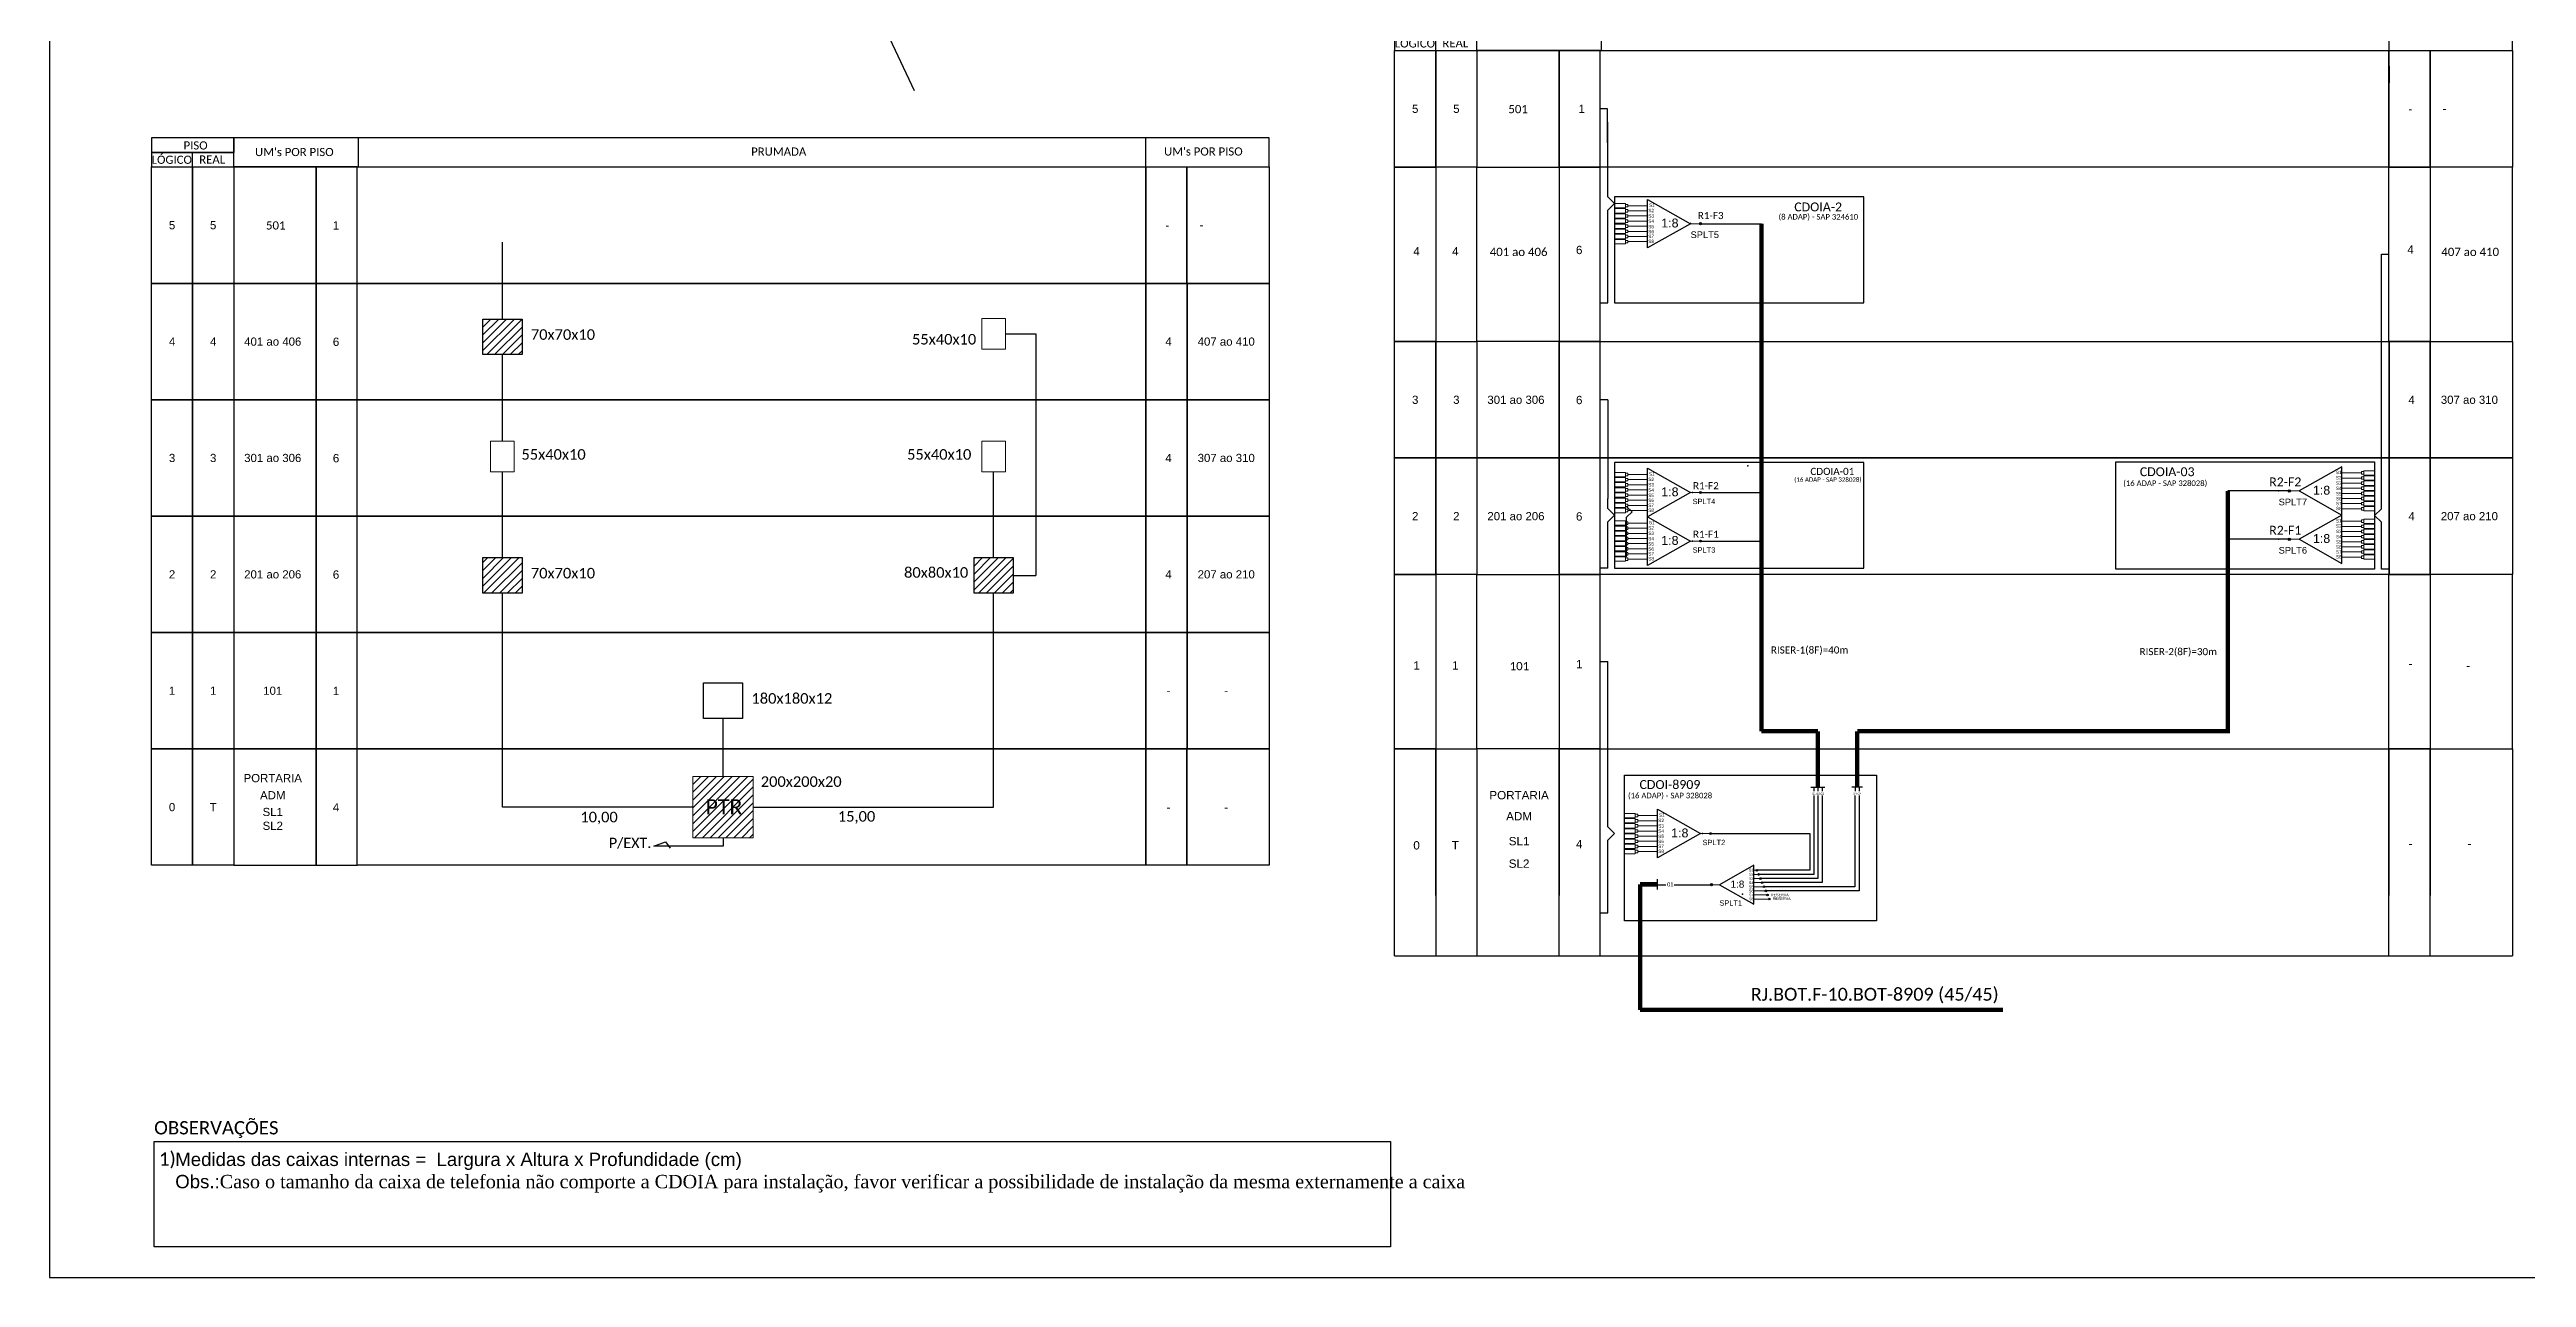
# Model space of a CAD drawing. Header units: millimetres. Extents: x 257760 to 258601, y 277291 to 277885.
# Drawn here: x 257760 to 258318, y 277291 to 277567 of the extents above; entities that cross this region are included whole.
import ezdxf
from ezdxf.enums import TextEntityAlignment as Align

# ---------------------------------------------------------------- set-up
doc = ezdxf.new("R2010")
doc.units = ezdxf.units.MM
doc.header["$LTSCALE"] = 0.1
doc.header["$MEASUREMENT"] = 0
doc.layers.add('Quadra', color=98, linetype='Continuous')
doc.styles.add('ARIAL', font='arial.ttf')
doc.styles.add('WMF-Calibri0', font='calibri.ttf')

# ---------------------------------------------------------------- blocks, each defined once
blk = doc.blocks.new('A$C64B91533')
at = {"color": 0}
for points in [[(0, 4.11), (23.15, 4.11), (23.15, 8.22), (0, 8.22)], [(0, 0), (23.15, 0), (23.15, 4.11), (0, 4.11)]]:
    blk.add_lwpolyline(points, close=True, dxfattribs=at)
for points in [[(23.15, 0), (314.47, 0), (314.47, 8.22), (23.15, 8.22), (23.15, 8.22), (23.15, 4.11)], [(58.2, 0), (58.2, 8.22)], [(279.76, 0), (279.76, 8.22)], [(11.57, 0), (11.57, 4.11)]]:
    blk.add_lwpolyline(points)
at = {"color": 0, "style": 'WMF-Calibri0'}
for s, p in [('     PISO', (4.96, 4.92)), ('  LÓGICO', (-1.58, 0.89)), ('    REAL', (10.18, 0.95)), ("UM's POR PISO", (29.11, 3.06)), ('PRUMADA', (168.7, 3.18)), ("UM's POR PISO", (284.86, 3.21))]:
    blk.add_text(s, height=2.3, dxfattribs=at).set_placement(p)
blk = doc.blocks.new('ANDAR_MAIOR_DUPLO')
for points in [[(0, 32.74), (11.57, 32.74), (11.57, 0), (0, 0)], [(11.57, 32.74), (23.15, 32.74), (23.15, 0), (11.57, 0)], [(46.29, 32.74), (23.15, 32.74), (23.15, 0), (46.29, 0)], [(57.86, 32.74), (46.29, 32.74), (46.29, 0), (57.86, 0)], [(57.86, 32.74), (279.76, 32.74), (279.76, 0), (57.86, 0)], [(279.76, 32.74), (291.33, 32.74), (291.33, 0), (279.76, 0)], [(291.33, 32.74), (314.47, 32.74), (314.47, 0), (291.33, 0)]]:
    blk.add_lwpolyline(points, close=True)
at = {"style": 'ARIAL', "flags": 12}
for tag, p in [('LOGICO', (5.79, 16.37)), ('REAL', (17.36, 16.37)), ('N°DAS_UCS', (34.12, 16.37)), ("UC'S", (52.6, 16.37)), ("UC'S", (286.13, 16.37)), ('N°DAS_UCS', (302.37, 16.37))]:
    blk.add_attdef(tag, text='', height=2.3, dxfattribs=at).set_placement(p, align=Align.MIDDLE_CENTER)
blk = doc.blocks.new('SPLT_1-8_SC-APC_ESQ')
at = {"color": 3, "lineweight": 0}
for points in [[(2.41, -3.02), (0, -3.02)], [(2.41, -4), (0, -4)], [(2.41, -4.17), (0, -4.17)], [(2.41, -5.16), (0, -5.16)], [(2.41, -5.32), (0, -5.32)], [(2.41, -3.02), (2.41, -4)], [(2.41, -4.17), (2.41, -5.16)], [(2.41, -5.32), (2.41, -6.31)], [(2.99, -3.51), (7.37, -3.51)], [(7.37, -4.66), (2.99, -4.66)], [(2.41, -6.31), (0, -6.31)], [(2.41, -6.48), (0, -6.48)], [(2.41, -7.46), (0, -7.46)], [(2.41, -7.63), (0, -7.63)], [(2.41, -8.62), (0, -8.62)], [(2.41, -8.78), (0, -8.78)], [(2.41, -9.77), (0, -9.77)], [(2.41, -9.94), (0, -9.94)], [(2.41, -10.92), (0, -10.92)], [(2.41, -11.09), (0, -11.09)], [(2.41, -6.48), (2.41, -7.46)], [(2.41, -7.63), (2.41, -8.62)], [(2.41, -8.78), (2.41, -9.77)], [(2.41, -9.94), (2.41, -10.92)], [(2.41, -11.09), (2.41, -12.08)], [(7.37, -5.82), (2.99, -5.82)], [(7.37, -6.97), (2.99, -6.97)], [(7.37, -8.12), (2.99, -8.12)], [(7.37, -9.28), (2.99, -9.28)], [(7.37, -10.43), (2.99, -10.43)], [(2.41, -12.08), (0, -12.08)], [(7.37, -11.58), (2.99, -11.58)]]:
    blk.add_lwpolyline(points, dxfattribs=at)
for points in [[(2.99, -3.22), (2.41, -3.22), (2.41, -3.8), (2.99, -3.8)], [(2.99, -4.38), (2.41, -4.38), (2.41, -4.95), (2.99, -4.95)], [(2.99, -5.53), (2.41, -5.53), (2.41, -6.1), (2.99, -6.1)], [(2.99, -6.68), (2.41, -6.68), (2.41, -7.26), (2.99, -7.26)], [(2.99, -7.84), (2.41, -7.84), (2.41, -8.41), (2.99, -8.41)], [(2.99, -8.99), (2.41, -8.99), (2.41, -9.56), (2.99, -9.56)], [(2.99, -10.14), (2.41, -10.14), (2.41, -10.72), (2.99, -10.72)], [(2.99, -11.3), (2.41, -11.3), (2.41, -11.87), (2.99, -11.87)]]:
    blk.add_lwpolyline(points, close=True, dxfattribs=at)
at = {"color": 1}
blk.add_lwpolyline([(7.37, -2.1), (17.04, -7.55), (7.37, -13), (7.37, -2.1)], dxfattribs=at)
at = {"color": 1, "lineweight": 0}
blk.add_lwpolyline([(17.04, -7.55), (19.26, -7.55)], dxfattribs=at)
at = {"color": 1, "style": 'ARIAL'}
for s, height, p in [('S3', 0.75, (7.55, -6.18)), ('S2', 0.75, (7.56, -4.97)), ('S1', 0.75, (7.7, -3.78)), ('S5', 0.75, (7.55, -8.57)), ('S4', 0.75, (7.55, -7.36)), ('S6', 0.75, (7.55, -9.69)), ('S7', 0.75, (7.55, -10.78)), ('1:8', 2, (10.45, -8.4)), ('S8', 0.75, (7.55, -11.9))]:
    blk.add_text(s, height=height, dxfattribs=at).set_placement(p)
blk = doc.blocks.new('SPLITTER_')
blk.add_point((0, 0))
at = {"style": 'ARIAL', "flags": 4}
blk.add_attdef('SPLT', (0, -3.26), '', height=1.5, dxfattribs=at)
blk = doc.blocks.new('A$C415C251F')
at = {"color": 3}
blk.add_point((0, 0), dxfattribs=at)
blk = doc.blocks.new('LEG_CDOIA8_C-SPLT_ESQ')
at = {"color": 3, "extrusion": (0, 0, -1), "xscale": -1, "zscale": -1}
blk.add_blockref('A$C415C251F', (0, 0), dxfattribs=at)
at = {"color": 1, "style": 'WMF-Calibri0', "flags": 4}
blk.add_attdef('MODELO', text='', height=1.5, dxfattribs=at).set_placement((22.54, -4.54), align=Align.CENTER)
blk.add_attdef('CDO', (21.44, -2.61), '', height=2, dxfattribs=at)
at = {"style": 'ARIAL', "flags": 4}
blk.add_attdef('SPLITAGEM', text='', height=1.5, dxfattribs=at).set_placement((18.61, -12.59), align=Align.CENTER)
blk = doc.blocks.new('SPLT_1-8_SC-APC')
at = {"color": 1}
blk.add_lwpolyline([(-7.37, -2.1), (-17.04, -7.55), (-7.37, -13), (-7.37, -2.1)], dxfattribs=at)
at = {"color": 3, "lineweight": 0}
for points in [[(-2.99, -3.51), (-7.37, -3.51)], [(-7.37, -4.66), (-2.99, -4.66)], [(-2.41, -3.02), (-2.41, -4)], [(-2.41, -3.02), (0, -3.02)], [(-2.41, -4), (0, -4)], [(-2.41, -4.17), (-2.41, -5.16)], [(-2.41, -4.17), (0, -4.17)], [(-2.41, -5.16), (0, -5.16)], [(-2.41, -5.32), (-2.41, -6.31)], [(-2.41, -5.32), (0, -5.32)], [(-7.37, -5.82), (-2.99, -5.82)], [(-7.37, -6.97), (-2.99, -6.97)], [(-7.37, -8.12), (-2.99, -8.12)], [(-7.37, -9.28), (-2.99, -9.28)], [(-7.37, -10.43), (-2.99, -10.43)], [(-2.41, -6.31), (0, -6.31)], [(-2.41, -6.48), (-2.41, -7.46)], [(-2.41, -6.48), (0, -6.48)], [(-2.41, -7.46), (0, -7.46)], [(-2.41, -7.63), (-2.41, -8.62)], [(-2.41, -7.63), (0, -7.63)], [(-2.41, -8.62), (0, -8.62)], [(-2.41, -8.78), (-2.41, -9.77)], [(-2.41, -8.78), (0, -8.78)], [(-2.41, -9.77), (0, -9.77)], [(-2.41, -9.94), (-2.41, -10.92)], [(-2.41, -9.94), (0, -9.94)], [(-2.41, -10.92), (0, -10.92)], [(-2.41, -11.09), (-2.41, -12.08)], [(-2.41, -11.09), (0, -11.09)], [(-7.37, -11.58), (-2.99, -11.58)], [(-2.41, -12.08), (0, -12.08)]]:
    blk.add_lwpolyline(points, dxfattribs=at)
for points in [[(-2.99, -3.22), (-2.41, -3.22), (-2.41, -3.8), (-2.99, -3.8)], [(-2.99, -4.38), (-2.41, -4.38), (-2.41, -4.95), (-2.99, -4.95)], [(-2.99, -5.53), (-2.41, -5.53), (-2.41, -6.1), (-2.99, -6.1)], [(-2.99, -6.68), (-2.41, -6.68), (-2.41, -7.26), (-2.99, -7.26)], [(-2.99, -7.84), (-2.41, -7.84), (-2.41, -8.41), (-2.99, -8.41)], [(-2.99, -8.99), (-2.41, -8.99), (-2.41, -9.56), (-2.99, -9.56)], [(-2.99, -10.14), (-2.41, -10.14), (-2.41, -10.72), (-2.99, -10.72)], [(-2.99, -11.3), (-2.41, -11.3), (-2.41, -11.87), (-2.99, -11.87)]]:
    blk.add_lwpolyline(points, close=True, dxfattribs=at)
at = {"color": 1, "lineweight": 0}
blk.add_lwpolyline([(-17.04, -7.55), (-19.26, -7.55)], dxfattribs=at)
at = {"color": 1, "style": 'ARIAL'}
for s, height, p in [('S1', 0.75, (-8.74, -3.78)), ('S2', 0.75, (-8.74, -4.97)), ('S3', 0.75, (-8.74, -6.18)), ('1:8', 2, (-13.91, -8.4)), ('S4', 0.75, (-8.74, -7.36)), ('S5', 0.75, (-8.74, -8.57)), ('S6', 0.75, (-8.74, -9.69)), ('S7', 0.75, (-8.74, -10.78)), ('S8', 0.75, (-8.74, -11.9))]:
    blk.add_text(s, height=height, dxfattribs=at).set_placement(p)

msp = doc.modelspace()

# ---------------------------------------------------------------- hatches: boundary and pattern name
h = msp.add_hatch(color=3)
h.dxf.hatch_style = 1
edge = h.paths.add_edge_path()
edge.add_arc((258131.74, 277528.15), 0.256, 0, 360)
h = msp.add_hatch(color=3)
h.dxf.hatch_style = 1
edge = h.paths.add_edge_path()
edge.add_arc((258131.74, 277467.64), 0.205, 0, 360)
h = msp.add_hatch(color=3)
h.dxf.hatch_style = 1
edge = h.paths.add_edge_path()
edge.add_arc((258264.25, 277468.01), 0.256, 0, 360)
h = msp.add_hatch(color=3)
h.dxf.hatch_style = 1
edge = h.paths.add_edge_path()
edge.add_arc((258131.74, 277456.71), 0.205, 0, 360)
h = msp.add_hatch(color=3)
h.dxf.hatch_style = 1
edge = h.paths.add_edge_path()
edge.add_arc((258264.25, 277457.13), 0.256, 0, 360)
h = msp.add_hatch()
h.set_pattern_fill('ANSI31', color=1, scale=10, style=0)
h.set_pattern_definition([(45, (257293.3258, 277005.9808), (-0.8838835, 0.8838835), [])])
h.paths.add_polyline_path([(257904.95, 277389.94), (257918.52, 277389.94), (257918.52, 277403.7), (257904.95, 277403.7)])
h.paths.add_polyline_path([(257906.95, 277394.3), (257917.03, 277394.3), (257917.03, 277399.45), (257906.95, 277399.45)], flags=24)
h = msp.add_hatch(color=3)
h.dxf.hatch_style = 1
edge = h.paths.add_edge_path()
edge.add_arc((258133.97, 277390.87), 0.205, 0, 360)
h = msp.add_hatch(color=3)
h.dxf.hatch_style = 1
edge = h.paths.add_edge_path()
edge.add_arc((258134.22, 277379.37), 0.256, 0, 360)
h = msp.add_hatch(color=3)
h.dxf.hatch_style = 1
edge = h.paths.add_edge_path()
edge.add_arc((258134.22, 277379.37), 0.205, 0, 360)
h = msp.add_hatch(color=3)
h.dxf.hatch_style = 1
edge = h.paths.add_edge_path()
edge.add_arc((258134.22, 277379.37), 0.205, 0, 360)
h = msp.add_hatch(color=3)
h.dxf.hatch_style = 1
edge = h.paths.add_edge_path()
edge.add_arc((258144.43, 277382.6), 0.193, 0, 360)
h = msp.add_hatch(color=3)
h.dxf.hatch_style = 1
edge = h.paths.add_edge_path()
edge.add_arc((258144.83, 277381.67), 0.193, 0, 360)
h = msp.add_hatch(color=3)
h.dxf.hatch_style = 1
edge = h.paths.add_edge_path()
edge.add_arc((258145.23, 277380.75), 0.193, 0, 360)
h = msp.add_hatch(color=3)
h.dxf.hatch_style = 1
edge = h.paths.add_edge_path()
edge.add_arc((258145.63, 277379.83), 0.193, 0, 360)
h = msp.add_hatch(color=3)
h.dxf.hatch_style = 1
edge = h.paths.add_edge_path()
edge.add_arc((258146.03, 277378.91), 0.193, 0, 360)
h = msp.add_hatch(color=3)
h.dxf.hatch_style = 1
edge = h.paths.add_edge_path()
edge.add_arc((258146.43, 277377.98), 0.193, 0, 360)
h = msp.add_hatch(color=3)
h.dxf.hatch_style = 1
edge = h.paths.add_edge_path()
edge.add_arc((258146.83, 277377.06), 0.193, 0, 360)
h = msp.add_hatch(color=3)
h.dxf.hatch_style = 1
edge = h.paths.add_edge_path()
edge.add_arc((258147.23, 277376.14), 0.193, 0, 360)
at = {"layer": 'Defpoints'}
h = msp.add_hatch(dxfattribs=at)
h.set_pattern_fill('ANSI31', color=1, scale=10, style=0)
h.set_pattern_definition([(45, (-1113.9473, 0), (-0.8838834765, 0.8838834765), [])])
h.paths.add_polyline_path([(257857.67, 277452.98), (257866.49, 277452.98), (257866.49, 277444.97), (257857.67, 277444.97)])
h.paths.add_polyline_path([(257857.67, 277506.69), (257866.49, 277506.69), (257866.49, 277498.69), (257857.67, 277498.69)])
h.paths.add_polyline_path([(257968.24, 277452.98), (257977.05, 277452.98), (257977.05, 277444.97), (257968.24, 277444.97)])

# ---------------------------------------------------------------- linework, layer by layer
at = {"color": 3}
for p, q in [((257862.08, 277506.69), (257862.08, 277523.96)), ((257862.08, 277479.17), (257862.08, 277498.69)), ((257862.08, 277452.98), (257862.08, 277472.28)), ((257972.64, 277452.98), (257972.64, 277472.28)), ((257862.08, 277396.82), (257862.08, 277444.97)), ((257972.64, 277418.99), (257972.64, 277444.97)), ((257977.05, 277448.98), (257982.15, 277448.98)), ((257972.64, 277396.82), (257972.64, 277418.99)), ((258122.06, 277379.37), (258123.93, 277379.37)), ((258125.85, 277379.37), (258134.22, 277379.37))]:
    msp.add_line(p, q, dxfattribs=at)
at = {"color": 1}
for p, q in [((258225.26, 277450.37), (258225.26, 277474.55)), ((258225.26, 277474.55), (258283.48, 277474.55)), ((258283.48, 277474.55), (258283.48, 277450.37)), ((258283.48, 277450.37), (258225.26, 277450.37)), ((258114.65, 277404.04), (258171.34, 277404.04)), ((258114.65, 277371.2), (258114.65, 277404.04)), ((258171.34, 277404.04), (258171.34, 277371.2)), ((258171.34, 277371.2), (258114.65, 277371.2))]:
    msp.add_line(p, q, dxfattribs=at)
for p, q in [((258062.9, 277409.93), (258072.16, 277409.93)), ((258062.9, 277363.38), (258062.9, 277409.93)), ((258072.16, 277409.93), (258081.42, 277409.93)), ((258072.16, 277376.96), (258072.16, 277409.93)), ((258072.16, 277409.93), (258072.16, 277363.38)), ((258099.93, 277409.93), (258081.42, 277409.93)), ((258081.42, 277409.93), (258081.42, 277376.96)), ((258081.42, 277409.93), (258081.42, 277363.38)), ((258109.19, 277409.93), (258099.93, 277409.93)), ((258099.93, 277409.93), (258099.93, 277376.96)), ((258099.93, 277363.38), (258099.93, 277409.93)), ((258109.19, 277409.93), (258286.7, 277409.93)), ((258109.19, 277376.96), (258109.19, 277409.93)), ((258109.19, 277363.38), (258109.19, 277409.93)), ((258286.7, 277409.93), (258286.7, 277376.96)), ((258286.7, 277409.93), (258295.96, 277409.93)), ((258286.7, 277363.38), (258286.7, 277409.93)), ((258295.96, 277409.93), (258295.96, 277376.96)), ((258295.96, 277409.93), (258314.48, 277409.93)), ((258295.96, 277363.38), (258295.96, 277409.93)), ((258314.48, 277409.93), (258314.48, 277363.38))]:
    msp.add_line(p, q)
at = {"color": 0}
for p, q in [((258062.9, 277363.38), (258314.48, 277363.38)), ((257783.71, 277321.54), (258061.96, 277321.54)), ((257783.71, 277297.84), (257783.71, 277321.54)), ((258061.96, 277321.54), (258061.96, 277297.84)), ((258061.96, 277297.84), (257783.71, 277297.84))]:
    msp.add_line(p, q, dxfattribs=at)
for points in [[(257760.15, 277290.96), (258601.15, 277290.96), (258601.15, 277884.96), (257760.15, 277884.96)], [(258062.9, 277567.09), (258072.16, 277567.09), (258072.16, 277540.9), (258062.9, 277540.9)], [(258072.16, 277567.09), (258081.42, 277567.09), (258081.42, 277540.9), (258072.16, 277540.9)], [(258099.93, 277567.09), (258081.42, 277567.09), (258081.42, 277540.9), (258099.93, 277540.9)], [(258109.19, 277567.09), (258099.93, 277567.09), (258099.93, 277540.9), (258109.19, 277540.9)], [(258109.19, 277567.09), (258286.7, 277567.09), (258286.7, 277540.9), (258109.19, 277540.9)], [(258286.7, 277567.09), (258295.96, 277567.09), (258295.96, 277540.9), (258286.7, 277540.9)], [(258295.96, 277567.09), (258314.48, 277567.09), (258314.48, 277540.9), (258295.96, 277540.9)], [(257783.1, 277540.91), (257792.35, 277540.91), (257792.35, 277514.71), (257783.1, 277514.71)], [(257792.35, 277540.91), (257801.61, 277540.91), (257801.61, 277514.71), (257792.35, 277514.71)], [(257820.13, 277540.91), (257801.61, 277540.91), (257801.61, 277514.71), (257820.13, 277514.71)], [(257829.39, 277540.91), (257820.13, 277540.91), (257820.13, 277514.71), (257829.39, 277514.71)], [(257829.39, 277540.91), (258006.9, 277540.91), (258006.9, 277514.71), (257829.39, 277514.71)], [(258006.9, 277540.91), (258016.16, 277540.91), (258016.16, 277514.71), (258006.9, 277514.71)], [(258016.16, 277540.91), (258034.67, 277540.91), (258034.67, 277514.71), (258016.16, 277514.71)], [(257783.1, 277409.93), (257792.35, 277409.93), (257792.35, 277383.74), (257783.1, 277383.74)], [(257792.35, 277409.93), (257801.61, 277409.93), (257801.61, 277383.74), (257792.35, 277383.74)], [(257820.13, 277409.93), (257801.61, 277409.93), (257801.61, 277383.74), (257820.13, 277383.74)], [(257829.39, 277409.93), (257820.13, 277409.93), (257820.13, 277383.74), (257829.39, 277383.74)], [(257829.39, 277409.93), (258006.9, 277409.93), (258006.9, 277383.74), (257829.39, 277383.74)], [(258006.9, 277409.93), (258016.16, 277409.93), (258016.16, 277383.74), (258006.9, 277383.74)], [(258016.16, 277409.93), (258034.67, 277409.93), (258034.67, 277383.74), (258016.16, 277383.74)]]:
    msp.add_lwpolyline(points, close=True)
msp.add_lwpolyline([(258286.71, 277563.59), (258286.7, 277556.04)])
at = {"color": 3}
for points in [[(258110.85, 277538.64), (258110.84, 277554), (258109.19, 277554)], [(258109.19, 277510.35), (258110.85, 277510.35), (258110.85, 277531.18), (258112.42, 277532.69), (258110.85, 277534.2), (258110.85, 277550.99)], [(258285.05, 277496.51), (258285.05, 277521.25), (258286.7, 277521.25)], [(257975.29, 277503.34), (257982.15, 277503.34), (257982.15, 277448.98)], [(258285.04, 277451.34), (258285.04, 277460.95), (258283.48, 277462.46), (258285.04, 277463.97), (258285.05, 277496.51)], [(258110.84, 277488.51), (258109.19, 277488.51)], [(258110.85, 277450.6), (258110.85, 277461.01), (258112.42, 277462.51), (258110.85, 277464.02), (258110.85, 277466.31)], [(258115.07, 277453.15), (258115.07, 277462.11), (258116.33, 277463.31), (258115.07, 277464.52), (258115.07, 277464.52)], [(258285.04, 277463.97), (258285.04, 277464.39)], [(258286.7, 277450.38), (258285.04, 277450.38), (258285.04, 277460.95)], [(258285.04, 277450.38), (258285.05, 277460.95)], [(258110.85, 277392.38), (258110.85, 277429.58)], [(257904.95, 277396.82), (257862.08, 277396.82)], [(257918.52, 277396.82), (257972.64, 277396.82)], [(258109.19, 277373.01), (258110.85, 277373.01), (258110.85, 277389.36)], [(258110.85, 277387.03), (258110.85, 277389.36), (258112.42, 277390.87), (258110.85, 277392.38), (258110.85, 277394.67)], [(258133.97, 277390.87), (258156.33, 277390.87)], [(258156.33, 277390.87), (258156.33, 277382.6), (258144.62, 277382.6)]]:
    msp.add_lwpolyline(points, dxfattribs=at)
at = {"color": 0}
for points in [[(258062.9, 277540.9), (258072.16, 277540.9), (258072.16, 277501.61), (258062.9, 277501.61)], [(258081.42, 277540.9), (258072.16, 277540.9), (258072.16, 277501.61), (258081.42, 277501.61)], [(258109.19, 277540.9), (258099.93, 277540.9), (258099.93, 277501.61), (258109.19, 277501.61)], [(258295.96, 277501.61), (258286.7, 277501.61), (258286.7, 277540.9), (258295.96, 277540.9)], [(258314.48, 277540.9), (258295.96, 277540.9), (258295.96, 277501.61), (258314.48, 277501.61)], [(258062.9, 277449.22), (258072.16, 277449.22), (258072.16, 277409.93), (258062.9, 277409.93)], [(258081.42, 277449.22), (258072.16, 277449.22), (258072.16, 277409.93), (258081.42, 277409.93)], [(258109.19, 277449.22), (258099.93, 277449.22), (258099.93, 277409.93), (258109.19, 277409.93)], [(258286.7, 277449.22), (258295.96, 277449.22), (258295.96, 277409.93), (258286.7, 277409.93)], [(258314.48, 277449.22), (258295.96, 277449.22), (258295.96, 277409.93), (258314.48, 277409.93)], [(257907.32, 277424.79), (257916.14, 277424.79), (257916.14, 277416.78), (257907.32, 277416.78)]]:
    msp.add_lwpolyline(points, close=True, dxfattribs=at)
at = {"color": 1}
for points in [[(258168.52, 277534.16), (258112.42, 277534.16), (258112.42, 277510.33), (258168.52, 277510.33)], [(257857.67, 277506.69), (257866.49, 277506.69), (257866.49, 277498.69), (257857.67, 277498.69)], [(258168.52, 277474.43), (258112.42, 277474.43), (258112.42, 277450.6), (258168.52, 277450.6)], [(257857.67, 277452.98), (257866.49, 277452.98), (257866.49, 277444.97), (257857.67, 277444.97)], [(257968.24, 277452.98), (257977.05, 277452.98), (257977.05, 277444.97), (257968.24, 277444.97)]]:
    msp.add_lwpolyline(points, close=True, dxfattribs=at)
at = {"color": 5, "const_width": 1}
for points in [[(258145.45, 277528.15), (258145.45, 277413.91)], [(258158.15, 277413.91), (258145.45, 277413.91)], [(258158.15, 277401.35), (258158.15, 277413.91)]]:
    msp.add_lwpolyline(points, dxfattribs=at)
at = {"color": 5}
for points in [[(258131.74, 277528.15), (258145.45, 277528.15)], [(258131.74, 277467.64), (258145.45, 277467.64)], [(258131.74, 277456.71), (258145.45, 277456.71)], [(258156.61, 277401.35), (258159.69, 277401.35)], [(258157.26, 277401.35), (258157.26, 277400.4)], [(258158.18, 277401.35), (258158.18, 277400.4)], [(258159.11, 277401.35), (258159.11, 277400.4)], [(258157.26, 277399.41), (258157.26, 277381.67), (258145.02, 277381.67)], [(258158.18, 277399.41), (258158.18, 277380.75), (258145.42, 277380.75)], [(258159.11, 277399.41), (258159.11, 277379.83), (258145.63, 277379.83)]]:
    msp.add_lwpolyline(points, dxfattribs=at)
at = {"color": 0, "lineweight": 0}
for points in [[(257970, 277506.79), (257975.29, 277506.79), (257975.29, 277499.89), (257970, 277499.89)], [(257859.43, 277479.17), (257864.73, 277479.17), (257864.73, 277472.28), (257859.43, 277472.28)], [(257970, 277479.17), (257975.29, 277479.17), (257975.29, 277472.28), (257970, 277472.28)]]:
    msp.add_lwpolyline(points, close=True, dxfattribs=at)
at = {"color": 6}
msp.add_lwpolyline([(258250.44, 277468.01, 0, 0, 0), (258250.44, 277468.01, 1, 1, 0), (258250.44, 277413.91, 1, 1, 0), (258167.01, 277413.91, 1, 1, 0)], format="xyseb", dxfattribs=at)
for points in [[(258264.25, 277468.01), (258250.44, 277468.01)], [(258264.25, 277457.13), (258250.44, 277457.13)], [(258165.83, 277401.36), (258168.2, 277401.36)], [(258166.52, 277401.35), (258166.52, 277400.45)], [(258167.45, 277401.35), (258167.45, 277400.45)], [(258166.51, 277399.46), (258166.51, 277378.91), (258146.22, 277378.91)], [(258167.44, 277399.46), (258167.44, 277377.98), (258146.62, 277377.98)]]:
    msp.add_lwpolyline(points, dxfattribs=at)
at = {"color": 6, "const_width": 1}
msp.add_lwpolyline([(258167.01, 277401.36), (258167.01, 277413.91)], dxfattribs=at)
at = {"color": 1, "lineweight": 0}
msp.add_lwpolyline([(257904.95, 277403.7), (257918.52, 277403.7), (257918.52, 277389.94), (257904.95, 277389.94)], close=True, dxfattribs=at)
at = {"color": 1}
for points in [[(257911.73, 277389.94), (257911.73, 277388.05), (257896.18, 277388.05), (257898.81, 277388.98), (257899.81, 277387.62)], [(258143.73, 277383.73), (258136, 277379.37), (258143.73, 277375.01), (258143.73, 277383.73)], [(258122.06, 277378.26), (258122.06, 277380.64)]]:
    msp.add_lwpolyline(points, dxfattribs=at)
at = {"color": 1, "const_width": 1}
for points in [[(258118.14, 277351.19), (258118.14, 277379.45)], [(258122.06, 277379.45), (258118.14, 277379.45)], [(258118.14, 277351.19), (258199.84, 277351.19)]]:
    msp.add_lwpolyline(points, dxfattribs=at)
at = {"color": 1, "lineweight": 0}
msp.add_lwpolyline([(258136, 277379.37), (258134.22, 277379.37)], dxfattribs=at)
at = {"color": 7, "lineweight": 0}
for points in [[(258144.43, 277382.6), (258143.73, 277382.6)], [(258143.73, 277381.67), (258144.83, 277381.67)], [(258143.73, 277380.75), (258145.23, 277380.75)], [(258143.73, 277379.83), (258145.63, 277379.83)], [(258143.73, 277378.91), (258146.03, 277378.91)], [(258143.73, 277377.98), (258146.24, 277377.98)], [(258143.73, 277377.06), (258146.83, 277377.06)], [(258143.73, 277376.14), (258147.23, 277376.14)]]:
    msp.add_lwpolyline(points, dxfattribs=at)
at = {"color": 3}
for centre, radius in [((258131.74, 277528.15), 0.256), ((258131.74, 277467.64), 0.205), ((258264.25, 277468.01), 0.256), ((258131.74, 277456.71), 0.205), ((258264.25, 277457.13), 0.256), ((258133.97, 277390.87), 0.205), ((258134.22, 277379.37), 0.256), ((258134.22, 277379.37), 0.205), ((258134.22, 277379.37), 0.205), ((258144.43, 277382.6), 0.193), ((258144.83, 277381.67), 0.193), ((258145.23, 277380.75), 0.193), ((258145.63, 277379.83), 0.193), ((258146.03, 277378.91), 0.193), ((258146.43, 277377.98), 0.193), ((258146.83, 277377.06), 0.193), ((258147.23, 277376.14), 0.193)]:
    msp.add_circle(centre, radius, dxfattribs=at)
at = {"layer": 'Defpoints', "color": 3}
for points in [[(258110.85, 277488.51), (258109.19, 277488.51)], [(258110.85, 277488.51), (258110.85, 277466.31)], [(258110.85, 277450.6), (258109.19, 277450.6)], [(258109.19, 277429.58), (258110.85, 277429.58)]]:
    msp.add_lwpolyline(points, dxfattribs=at)
at = {"layer": 'Defpoints'}
msp.add_lwpolyline([(257911.73, 277403.7), (257911.73, 277416.78)], dxfattribs=at)
at = {"layer": 'Quadra'}
msp.add_lwpolyline([(257954.81, 277558.03), (257924.69, 277622.1)], dxfattribs=at)

# ---------------------------------------------------------------- block references
for name, p, xscale, yscale, zscale in [('A$C64B91533', (258062.9, 277567.09), 0.7999999999883585, 0.7999999999883585, 0.8), ('A$C64B91533', (257783.1, 277540.91), 0.7999999999883585, 0.7999999999883585, 0.8), ('SPLT_1-8_SC-APC_ESQ', (258112.42, 277535.72), 1.003049316292163, 1.003049316292163, 1.003049316296697), ('SPLT_1-8_SC-APC_ESQ', (258112.42, 277475.21), 1.003049316292163, 1.003049316292163, 1.003049316296697), ('SPLT_1-8_SC-APC_ESQ', (258112.42, 277464.28), 1.003049316292163, 1.003049316292163, 1.003049316296697), ('SPLT_1-8_SC-APC_ESQ', (258114.65, 277398.44), 1.003049316292163, 1.003049316292163, 1.003049316296697)]:
    msp.add_blockref(name, p, dxfattribs=dict(xscale=xscale, yscale=yscale, zscale=zscale))
ref = msp.add_blockref('SPLITTER_', (258129.51, 277528.17), dxfattribs=dict(xscale=0.9981570867239498, yscale=0.9981570867239498, zscale=0.998157086726621))
ref.add_attrib('SPLT', 'SPLT5', (258129.51, 277524.92), dxfattribs={"height": 1.497, "style": 'ARIAL'})
ref = msp.add_blockref('ANDAR_MAIOR_DUPLO', (257783.1, 277488.52), dxfattribs=dict(xscale=0.7999999999883585, yscale=0.7999999999883585, zscale=0.8))
ref.add_attrib('LOGICO', '4', dxfattribs={"height": 1.84, "style": 'ARIAL'}).set_placement((257787.73, 277501.61), align=Align.MIDDLE_CENTER)
ref.add_attrib('REAL', '4', dxfattribs={"height": 1.84, "style": 'ARIAL'}).set_placement((257796.98, 277501.61), align=Align.MIDDLE_CENTER)
ref.add_attrib("UC'S1", '4', dxfattribs={"height": 1.84, "style": 'ARIAL'}).set_placement((258012, 277501.61), align=Align.MIDDLE_CENTER)
ref.add_attrib('N°DAS_UCS1', '407 ao 410', dxfattribs={"height": 1.84, "style": 'ARIAL'}).set_placement((258024.99, 277501.61), align=Align.MIDDLE_CENTER)
ref.add_attrib('N°DAS_UCS', '401 ao 406', dxfattribs={"height": 1.84, "style": 'ARIAL'}).set_placement((257810.39, 277501.61), align=Align.MIDDLE_CENTER)
ref = msp.add_blockref('ANDAR_MAIOR_DUPLO', (258062.9, 277475.42), dxfattribs=dict(xscale=0.7999999999883585, yscale=0.7999999999883585, zscale=0.8))
ref.add_attrib('LOGICO', '3', dxfattribs={"height": 1.84, "style": 'ARIAL'}).set_placement((258067.53, 277488.51), align=Align.MIDDLE_CENTER)
ref.add_attrib('REAL', '3', dxfattribs={"height": 1.84, "style": 'ARIAL'}).set_placement((258076.79, 277488.51), align=Align.MIDDLE_CENTER)
ref.add_attrib("UC'S1", '4', dxfattribs={"height": 1.84, "style": 'ARIAL'}).set_placement((258291.8, 277488.51), align=Align.MIDDLE_CENTER)
ref.add_attrib('N°DAS_UCS1', '307 ao 310', dxfattribs={"height": 1.84, "style": 'ARIAL'}).set_placement((258304.8, 277488.51), align=Align.MIDDLE_CENTER)
ref.add_attrib('N°DAS_UCS', '301 ao 306', dxfattribs={"height": 1.84, "style": 'ARIAL'}).set_placement((258090.2, 277488.51), align=Align.MIDDLE_CENTER)
ref = msp.add_blockref('ANDAR_MAIOR_DUPLO', (257783.1, 277462.32), dxfattribs=dict(xscale=0.7999999999883585, yscale=0.7999999999883585, zscale=0.8))
ref.add_attrib('LOGICO', '3', dxfattribs={"height": 1.84, "style": 'ARIAL'}).set_placement((257787.73, 277475.42), align=Align.MIDDLE_CENTER)
ref.add_attrib('REAL', '3', dxfattribs={"height": 1.84, "style": 'ARIAL'}).set_placement((257796.98, 277475.42), align=Align.MIDDLE_CENTER)
ref.add_attrib("UC'S1", '4', dxfattribs={"height": 1.84, "style": 'ARIAL'}).set_placement((258012, 277475.42), align=Align.MIDDLE_CENTER)
ref.add_attrib('N°DAS_UCS1', '307 ao 310', dxfattribs={"height": 1.84, "style": 'ARIAL'}).set_placement((258024.99, 277475.42), align=Align.MIDDLE_CENTER)
ref.add_attrib('N°DAS_UCS', '301 ao 306', dxfattribs={"height": 1.84, "style": 'ARIAL'}).set_placement((257810.39, 277475.42), align=Align.MIDDLE_CENTER)
ref = msp.add_blockref('ANDAR_MAIOR_DUPLO', (258062.9, 277449.22), dxfattribs=dict(xscale=0.7999999999883585, yscale=0.7999999999883585, zscale=0.8))
ref.add_attrib('LOGICO', '2', dxfattribs={"height": 1.84, "style": 'ARIAL'}).set_placement((258067.53, 277462.32), align=Align.MIDDLE_CENTER)
ref.add_attrib('REAL', '2', dxfattribs={"height": 1.84, "style": 'ARIAL'}).set_placement((258076.79, 277462.32), align=Align.MIDDLE_CENTER)
ref.add_attrib("UC'S1", '4', dxfattribs={"height": 1.84, "style": 'ARIAL'}).set_placement((258291.8, 277462.32), align=Align.MIDDLE_CENTER)
ref.add_attrib('N°DAS_UCS1', '207 ao 210', dxfattribs={"height": 1.84, "style": 'ARIAL'}).set_placement((258304.8, 277462.32), align=Align.MIDDLE_CENTER)
ref.add_attrib('N°DAS_UCS', '201 ao 206', dxfattribs={"height": 1.84, "style": 'ARIAL'}).set_placement((258090.2, 277462.32), align=Align.MIDDLE_CENTER)
at = {"color": 3}
ref = msp.add_blockref('LEG_CDOIA8_C-SPLT_ESQ', (258142.37, 277473.68), dxfattribs=dict(at, xscale=0.7999999999883585, yscale=0.7999999999883585, zscale=0.8))
ref.add_attrib('CDO', 'CDOIA-01', (258156.48, 277471.59), dxfattribs={"color": 1, "height": 1.6, "style": 'WMF-Calibri0'})
ref.add_attrib('MODELO', '(16 ADAP - SAP 328028)', dxfattribs={"color": 1, "height": 1, "style": 'WMF-Calibri0'}).set_placement((258160.41, 277470.05), align=Align.CENTER)
at = {"color": 3, "xscale": 0.9984250288980547, "yscale": 0.9984250288689509, "zscale": 0.9984250288925511}
for p in [(258283.48, 277475.55), (258283.48, 277464.67)]:
    msp.add_blockref('SPLT_1-8_SC-APC', p, dxfattribs=at)
ref = msp.add_blockref('SPLITTER_', (258129.96, 277467.64), dxfattribs=dict(xscale=0.7999999999883585, yscale=0.7999999999883585, zscale=0.8))
ref.add_attrib('SPLT', 'SPLT4', (258129.96, 277465.03), dxfattribs={"height": 1.2, "style": 'ARIAL'})
ref = msp.add_blockref('SPLITTER_', (258261.87, 277468.01), dxfattribs=dict(xscale=0.9984250288980547, yscale=0.9984250288689509, zscale=0.9984250288925511))
ref.add_attrib('SPLT', 'SPLT7', (258261.87, 277464.76), dxfattribs={"height": 1.498, "style": 'ARIAL'})
ref = msp.add_blockref('ANDAR_MAIOR_DUPLO', (257783.1, 277436.13), dxfattribs=dict(xscale=0.7999999999883585, yscale=0.7999999999883585, zscale=0.8))
ref.add_attrib('LOGICO', '2', dxfattribs={"height": 1.84, "style": 'ARIAL'}).set_placement((257787.73, 277449.22), align=Align.MIDDLE_CENTER)
ref.add_attrib('REAL', '2', dxfattribs={"height": 1.84, "style": 'ARIAL'}).set_placement((257796.98, 277449.22), align=Align.MIDDLE_CENTER)
ref.add_attrib("UC'S1", '4', dxfattribs={"height": 1.84, "style": 'ARIAL'}).set_placement((258012, 277449.22), align=Align.MIDDLE_CENTER)
ref.add_attrib('N°DAS_UCS1', '207 ao 210', dxfattribs={"height": 1.84, "style": 'ARIAL'}).set_placement((258024.99, 277449.22), align=Align.MIDDLE_CENTER)
ref.add_attrib('N°DAS_UCS', '201 ao 206', dxfattribs={"height": 1.84, "style": 'ARIAL'}).set_placement((257810.39, 277449.22), align=Align.MIDDLE_CENTER)
ref = msp.add_blockref('SPLITTER_', (258129.96, 277456.71), dxfattribs=dict(xscale=0.7999999999883585, yscale=0.7999999999883585, zscale=0.8))
ref.add_attrib('SPLT', 'SPLT3', (258129.96, 277454.1), dxfattribs={"height": 1.2, "style": 'ARIAL'})
ref = msp.add_blockref('SPLITTER_', (258261.87, 277457.13), dxfattribs=dict(xscale=0.9984250288980547, yscale=0.9984250288689509, zscale=0.9984250288925511))
ref.add_attrib('SPLT', 'SPLT6', (258261.87, 277453.88), dxfattribs={"height": 1.498, "style": 'ARIAL'})
ref = msp.add_blockref('ANDAR_MAIOR_DUPLO', (257783.1, 277409.93), dxfattribs=dict(xscale=0.7999999999883585, yscale=0.7999999999883585, zscale=0.8))
ref.add_attrib('LOGICO', '1', dxfattribs={"height": 1.84, "style": 'ARIAL'}).set_placement((257787.73, 277423.03), align=Align.MIDDLE_CENTER)
ref.add_attrib('REAL', '1', dxfattribs={"height": 1.84, "style": 'ARIAL'}).set_placement((257796.98, 277423.03), align=Align.MIDDLE_CENTER)
ref.add_attrib("UC'S1", '-', dxfattribs={"height": 1.84, "style": 'ARIAL'}).set_placement((258012, 277423.03), align=Align.MIDDLE_CENTER)
ref.add_attrib('N°DAS_UCS1', '-', dxfattribs={"height": 1.84, "style": 'ARIAL'}).set_placement((258024.99, 277423.03), align=Align.MIDDLE_CENTER)
ref.add_attrib('N°DAS_UCS', '101', dxfattribs={"height": 1.84, "style": 'ARIAL'}).set_placement((257810.39, 277423.03), align=Align.MIDDLE_CENTER)
ref = msp.add_blockref('SPLITTER_', (258132.19, 277390.87), dxfattribs=dict(xscale=0.7999999999883585, yscale=0.7999999999883585, zscale=0.8))
ref.add_attrib('SPLT', 'SPLT2', (258132.19, 277388.27), dxfattribs={"height": 1.2, "style": 'ARIAL'})
ref = msp.add_blockref('SPLITTER_', (258141.2, 277377.27), dxfattribs=dict(xscale=-0.7999999999883585, yscale=0.7999999999883585, zscale=0.8))
ref.add_attrib('SPLT', 'SPLT1', (258135.98, 277374.66), dxfattribs={"height": 1.2, "style": 'ARIAL'})

# ---------------------------------------------------------------- texts
at = {"style": 'WMF-Calibri0'}
for s, height, p in [('501', 1.854, (258088.49, 277553.02)), ('-', 1.85, (258298.79, 277553.02)), ('501', 1.854, (257808.86, 277526.83)), ('-', 1.85, (258018.99, 277526.83)), ('401 ao 406', 1.854, (258084.3, 277520.87)), ('407 ao 410', 1.854, (258298.48, 277520.87)), ('101', 1.854, (258088.78, 277427.64)), ('-', 1.85, (258304.1, 277427.64)), ('P/EXT.', 2.317, (257886.04, 277387.62)), ('OBSERVAÇÕES', 3, (257783.69, 277323.16))]:
    msp.add_text(s, height=height, dxfattribs=at).set_placement(p)
at = {"color": 5, "style": 'WMF-Calibri0'}
for s, p in [('R1-F3', (258131.14, 277529.18)), ('R1-F2', (258130.06, 277468.38)), ('R1-F1', (258130.06, 277457.45)), ('RISER-1(8F)=40m', (258147.59, 277431.4))]:
    msp.add_text(s, height=1.6, dxfattribs=at).set_placement(p)
at = {"color": 1, "style": 'WMF-Calibri0'}
for s, height, p in [('(8 ADAP) - SAP 324610', 1.2477, (258158.27, 277529.07)), ('(16 ADAP - SAP 328028)', 1.2477, (258236.34, 277469.11)), ('(16 ADAP) - SAP 328028', 1.25, (258124.9, 277398.81))]:
    msp.add_text(s, height=height, dxfattribs=at).set_placement(p, align=Align.CENTER)
at = {"color": 1}
for s, height, style, p in [('CDOIA-2', 1.996, 'WMF-Calibri0', (258152.85, 277530.92)), ('CDOIA-03', 1.996, 'WMF-Calibri0', (258230.62, 277471.32)), ('CDOI-8909', 2, 'WMF-Calibri0', (258118.01, 277400.91)), ('1:8', 1.6, 'ARIAL', (258138.5, 277378.69)), ('S1', 0.6, 'ARIAL', (258142.63, 277382.38)), ('S2', 0.6, 'ARIAL', (258142.63, 277381.43)), ('S3', 0.6, 'ARIAL', (258142.63, 277380.46)), ('S4', 0.6, 'ARIAL', (258142.63, 277379.52)), ('S5', 0.6, 'ARIAL', (258142.63, 277378.55)), ('S6', 0.6, 'ARIAL', (258142.63, 277377.65)), ('S7', 0.6, 'ARIAL', (258142.63, 277376.78)), ('S8', 0.6, 'ARIAL', (258142.63, 277375.88))]:
    msp.add_text(s, height=height, dxfattribs=dict(at, style=style)).set_placement(p)
at = {"color": 7, "style": 'WMF-Calibri0'}
for s, height, p in [('70x70x10', 2.373, (257868.48, 277502.01)), ('55x40x10', 2.373, (257954.27, 277500.95)), ('55x40x10', 2.373, (257866.37, 277475.03)), ('55x40x10', 2.373, (257953.17, 277475.03)), ('70x70x10', 2.373, (257868.48, 277448.3)), ('80x80x10', 2.373, (257952.48, 277448.46)), ('180x180x12', 2.373, (257918.13, 277420.11)), ('200x200x20', 2.373, (257920.23, 277401.39)), ('10,00', 2.373, (257879.62, 277393.41)), ('PTR', 3.433, (257907.81, 277395.17)), ('15,00', 2.373, (257937.58, 277393.56))]:
    msp.add_text(s, height=height, dxfattribs=at).set_placement(p)
at = {"color": 6, "style": 'WMF-Calibri0'}
for s, height, p in [('R2-F2', 1.997, (258259.75, 277469.03)), ('R2-F1', 1.997, (258259.75, 277458.15)), ('RISER-2(8F)=30m', 1.6, (258230.57, 277431.03))]:
    msp.add_text(s, height=height, dxfattribs=at).set_placement(p)
at = {"style": 'ARIAL'}
for s, height, p in [('01', 0.51, (258157.3, 277399.81)), ('02', 0.51, (258158.23, 277399.81)), ('03', 0.51, (258159.16, 277399.81)), ('01', 0.51, (258166.55, 277399.85)), ('02', 0.51, (258167.49, 277399.85)), ('01', 0.923, (258124.94, 277379.43))]:
    msp.add_text(s, height=height, dxfattribs=at).set_placement(p, align=Align.MIDDLE_CENTER)
at = {"color": 0, "style": 'ARIAL'}
for p in [(258147.58, 277376.78), (258148.02, 277375.9)]:
    msp.add_text('RESERVA', height=0.6, dxfattribs=at).set_placement(p)
at = {"color": 1, "style": 'WMF-Calibri0'}
msp.add_text('RJ.BOT.F-10.BOT-8909 (45/45)', height=2.8951, dxfattribs=at).set_placement((258170.96, 277354.7, 2), align=Align.MIDDLE_CENTER)
at = {"char_height": 3, "width": 277.1819, "attachment_point": 1}
for s, insert, style in [('1)', (257784.78, 277319.14), 'WMF-Calibri0'), ('Medidas das caixas internas =  Largura x Altura x Profundidade (cm)\\PObs.:{\\fTimes New Roman|b0|i0|c0|p16;Caso o tamanho da caixa de telefonia não comporte a CDOIA para instalação, favor verificar a possibilidade de instalação da mesma externamente a caixa}', (257788.44, 277319.05), 'ARIAL')]:
    msp.add_mtext(s, dxfattribs=dict(at, insert=insert, style=style))
at = {"style": 'ARIAL', "flags": 12}
for tag, height, p in [('5', 1.84, (258067.53, 277554)), ('5', 1.84, (258076.79, 277554)), ('1', 1.84, (258104.98, 277554)), ('-', 1.84, (258291.53, 277554)), ('5', 1.84, (257787.73, 277527.81)), ('5', 1.84, (257796.98, 277527.81)), ('1', 1.874, (257824.63, 277527.76)), ('-', 1.84, (258011.73, 277527.81)), ('6', 1.874, (258104.44, 277522.23)), ('4', 1.874, (258291.56, 277522.34)), ('4', 1.874, (258067.83, 277521.94)), ('4', 1.874, (258076.56, 277521.94)), ('6', 1.874, (257824.63, 277501.56)), ('6', 1.874, (258104.44, 277488.46)), ('6', 1.874, (257824.63, 277475.37)), ('6', 1.874, (258104.44, 277462.26)), ('6', 1.874, (257824.63, 277449.17)), ('1', 1.874, (258067.83, 277428.72)), ('1', 1.874, (258076.56, 277428.72)), ('1', 1.874, (258104.44, 277429)), ('-', 1.874, (258291.56, 277429.12)), ('1', 1.874, (257824.63, 277422.98)), ('PORTARIA', 1.84, (257810.39, 277403.36)), ('ADM', 1.84, (257810.39, 277399.5)), ('PORTARIA', 1.874, (258090.91, 277399.52)), ('0', 1.84, (257787.73, 277396.83)), ('T', 1.84, (257796.98, 277396.83)), ('SL1', 1.84, (257810.39, 277395.74)), ('4', 1.874, (257824.63, 277396.78)), ('-', 1.84, (258012, 277396.83)), ('-', 1.84, (258024.99, 277396.83)), ('ADM', 1.874, (258090.91, 277394.78)), ('SL2', 1.84, (257810.39, 277392.63)), ('0', 1.874, (258067.83, 277388.23)), ('T', 1.874, (258076.56, 277388.23)), ('SL1', 1.874, (258090.91, 277389.17)), ('4', 1.874, (258104.44, 277388.52)), ('SL2', 1.874, (258090.91, 277384.11)), ('-', 1.874, (258291.56, 277388.63)), ('-', 1.874, (258304.83, 277388.63))]:
    msp.add_attdef(tag, text='XX', height=height, dxfattribs=at).set_placement(p, align=Align.MIDDLE_CENTER)

doc.saveas('drawing.dxf')
